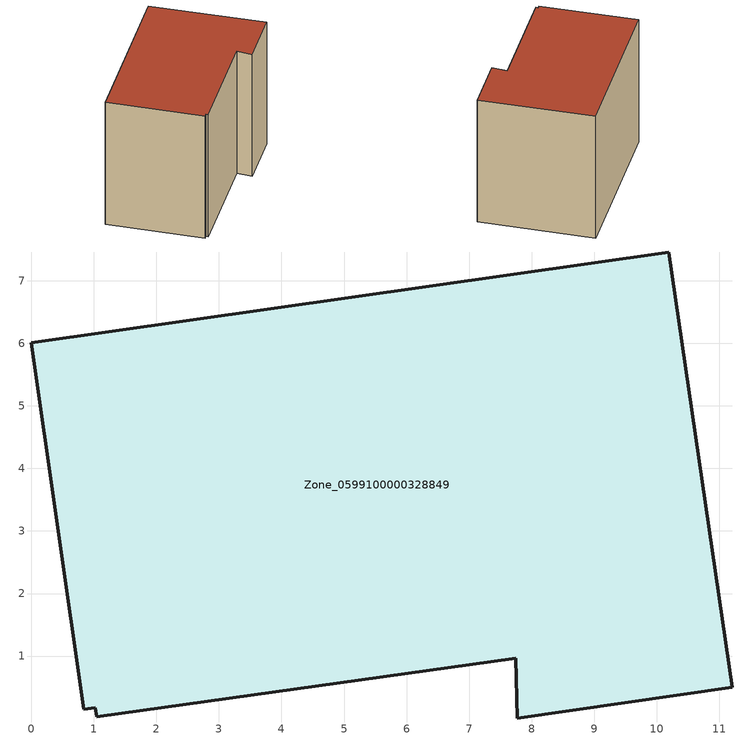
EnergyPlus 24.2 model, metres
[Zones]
Zone_0599100000328849
 floor ground (C_G): 7.75,0.97 1.04,0.03 1.02,0.17 0.84,0.15 0,6.01 10.2,7.46 11.21,0.5 7.77,0.01 z0
 wall outside (C_F): 7.77,0.01 11.21,0.5 10.2,7.46 0,6.01 0.84,0.15 1.02,0.17 1.04,0.03 7.75,0.97 7.77,0.01 z0:8.43
 roof outside (C_R): 1.04,0.03 7.75,0.97 7.77,0.01 11.21,0.5 10.2,7.46 0,6.01 0.84,0.15 1.02,0.17 z8.43
[BUILDING]
Pand.0599100000328849: North Axis=0; Terrain=City; Loads Convergence Tolerance Value=0.04; Temperature Convergence Tolerance Value=0.4; Solar Distribution=FullExterior; Maximum Number of Warmup Days=25; Minimum Number of Warmup Days=1
[Site:Location]
Rotterdam.The.Hague.AP_ZH_NLD Design_Conditions: Latitude=51.96; Longitude=4.45; Time Zone=1; Elevation=-4.5
[SITE:GROUNDTEMPERATURE:BUILDINGSURFACE]
18, 18, 18, 18, 18, 18, 18, 18, 18, 18, 18, 18
[MATERIAL] Thermal Absorptance=0.9; Solar Absorptance=0.7; Visible Absorptance=0.7
Name | Roughness | Thickness | Conductivity | Density | Specific Heat
G.TC.1992-2005 | MediumSmooth | 0.15 | 0.06 | 540 | 1210
F.TC.1992-2005 | Rough | 0.3 | 0.12 | 1920 | 840
R.TC.1992-2005 | MediumRough | 0.2 | 0.08 | 1500 | 1000
[CONSTRUCTION]
C_G: G.TC.1992-2005
C_F: F.TC.1992-2005
C_R: R.TC.1992-2005
[ZONE]
Zone_0599100000328849: Type=1; Multiplier=1; Ceiling Height=Autocalculate; Volume=Autocalculate; Floor Area=autocalculate; Part of Total Floor Area=Yes
[ZONEINFILTRATION:DESIGNFLOWRATE]
Infil_Zone_0599100000328849: Zone or ZoneList or Space or SpaceList=Zone_0599100000328849; Schedule=AlwaysOn; Design Flow Rate Calculation Method=Flow/Area; Flow Rate per Floor Area=0.0015; Constant Term Coefficient=1; Temperature Term Coefficient=0; Velocity Term Coefficient=0; Velocity Squared Term Coefficient=0
[HVACTEMPLATE:ZONE:IDEALLOADSAIRSYSTEM]
Zone_0599100000328849: Maximum Heating Supply Air Temperature=50; Minimum Cooling Supply Air Temperature=13; Maximum Heating Supply Air Humidity Ratio=0.0156; Minimum Cooling Supply Air Humidity Ratio=0.0077; Heating Limit=NoLimit; Cooling Limit=NoLimit; Dehumidification Control Type=ConstantSensibleHeatRatio; Cooling Sensible Heat Ratio=0.7; Dehumidification Setpoint=60; Humidification Control Type=None; Humidification Setpoint=30; Outdoor Air Method=None; Outdoor Air Flow Rate per Person=0.00944; Outdoor Air Flow Rate per Zone Floor Area=0; Outdoor Air Flow Rate per Zone=0; Demand Controlled Ventilation Type=None; Outdoor Air Economizer Type=NoEconomizer; Heat Recovery Type=None; Sensible Heat Recovery Effectiveness=0.7; Latent Heat Recovery Effectiveness=0.65
[ZONECONTROL:THERMOSTAT]
ThermostatControl_Zone_0599100000328849: Zone or ZoneList=Zone_0599100000328849; Control Type Schedule=DualSetpointControlType; Control 1=Thermostat_Zone_0599100000328849; Temperature Difference Between Cutout And Setpoint=0
[THERMOSTATSETPOINT:DUALSETPOINT]
Thermostat_Zone_0599100000328849: Heating Setpoint Temperature Schedule=HeatingSetpoint_Zone_0599100000328849; Cooling Setpoint Temperature Schedule=CoolingSetpoint_Zone_0599100000328849
[SCHEDULE:COMPACT]
HeatingSetpoint_Zone_0599100000328849: Through: 12/31, For: AllDays, Until: 24:00, 21
CoolingSetpoint_Zone_0599100000328849: Through: 12/31, For: AllDays, Until: 24:00, 24
DualSetpointControlType: Through: 12/31, For: AllDays, Until: 24:00, 4
AlwaysOn: Through: 12/31, For: AllDays, Until: 24:00, 1
